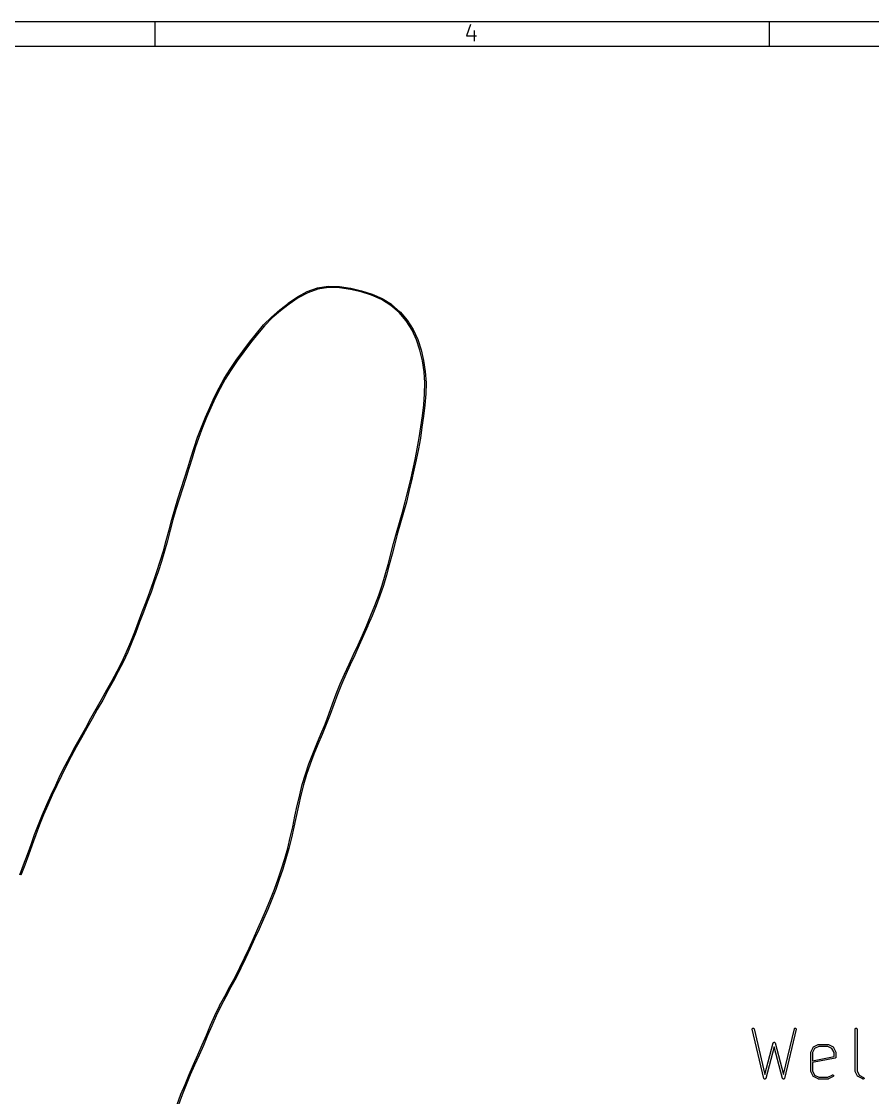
# Model space of a CAD drawing. Header units: inches. Extents: x 0.4 to 11.3, y -7.9 to -0.4.
# Drawn here: x 5.871 to 8.598, y -3.844 to -0.394 of the extents above; entities that cross this region are included whole.
import ezdxf

# ---------------------------------------------------------------- set-up
doc = ezdxf.new("R2010")
doc.units = ezdxf.units.IN
doc.header["$MEASUREMENT"] = 0
doc.layers.add('Edge.Cuts', color=254, linetype='CONTINUOUS', true_color=0xd0d2cd)
doc.layers.add('User.Drawings', color=9, linetype='CONTINUOUS', true_color=0xc2c2c2)

msp = doc.modelspace()

# ---------------------------------------------------------------- linework, layer by layer
at = {"layer": 'BLACK', "linetype": 'CONTINUOUS'}
for p, q in [((0.3937, -0.3937), (11.2993, -0.3937)), ((6.2992, -0.4724), (6.2992, -0.3937)), ((7.3093, -0.4028), (7.2971, -0.4394)), ((8.2677, -0.4724), (8.2677, -0.3937)), ((7.2971, -0.4394), (7.3288, -0.4394)), ((7.3215, -0.4223), (7.3215, -0.4564)), ((0.4724, -0.4724), (11.2206, -0.4724))]:
    msp.add_line(p, q, dxfattribs=at)
at = {"layer": 'Edge.Cuts', "linetype": 'CONTINUOUS'}
for p, q in [((6.7555, -1.2767), (6.7865, -1.2599)), ((6.7882, -1.2634), (6.7575, -1.2801)), ((6.7865, -1.2599), (6.7866, -1.2599)), ((6.7866, -1.2599), (6.7867, -1.2598)), ((6.7867, -1.2598), (6.8192, -1.2479)), ((6.8204, -1.2517), (6.7882, -1.2634)), ((6.8192, -1.2479), (6.8194, -1.2479)), ((6.8194, -1.2479), (6.8196, -1.2478)), ((6.8196, -1.2478), (6.8538, -1.2428)), ((6.8542, -1.2467), (6.8204, -1.2517)), ((6.8538, -1.2428), (6.854, -1.2428)), ((6.854, -1.2428), (6.8541, -1.2428)), ((6.8541, -1.2428), (6.8897, -1.2433)), ((6.8895, -1.2473), (6.8542, -1.2467)), ((6.9251, -1.2525), (6.8895, -1.2473)), ((6.8897, -1.2433), (6.8899, -1.2434)), ((6.8899, -1.2434), (6.89, -1.2434)), ((6.89, -1.2434), (6.9257, -1.2486)), ((6.9597, -1.2609), (6.9251, -1.2525)), ((6.9257, -1.2486), (6.9258, -1.2486)), ((6.9258, -1.2486), (6.9259, -1.2486)), ((6.9259, -1.2486), (6.9608, -1.2571)), ((6.9928, -1.2717), (6.9597, -1.2609)), ((6.9608, -1.2571), (6.9608, -1.2572)), ((6.9608, -1.2572), (6.9609, -1.2572)), ((6.9609, -1.2572), (6.9942, -1.268)), ((7.0246, -1.2855), (6.9928, -1.2717)), ((6.9942, -1.268), (6.9942, -1.268)), ((6.9942, -1.268), (6.9943, -1.268)), ((6.9943, -1.268), (7.0263, -1.2819)), ((6.6985, -1.318), (6.7261, -1.2964)), ((6.7285, -1.2996), (6.7009, -1.321)), ((6.7261, -1.2964), (6.7262, -1.2964)), ((6.7262, -1.2963), (6.7554, -1.2768)), ((6.7262, -1.2964), (6.7262, -1.2963)), ((6.7575, -1.2801), (6.7285, -1.2996)), ((6.7554, -1.2768), (6.7555, -1.2768)), ((6.7555, -1.2768), (6.7555, -1.2767)), ((7.0543, -1.3038), (7.0246, -1.2855)), ((7.0263, -1.2819), (7.0264, -1.282)), ((7.0264, -1.282), (7.0266, -1.2821)), ((7.0266, -1.2821), (7.0565, -1.3005)), ((7.0809, -1.3269), (7.0543, -1.3038)), ((7.0565, -1.3005), (7.0566, -1.3006)), ((7.0566, -1.3006), (7.0568, -1.3007)), ((7.0568, -1.3007), (7.0836, -1.3241)), ((6.6469, -1.3667), (6.6717, -1.3414)), ((6.6744, -1.3442), (6.6498, -1.3694)), ((6.6717, -1.3414), (6.6718, -1.3414)), ((6.6718, -1.3413), (6.6984, -1.318)), ((6.6718, -1.3414), (6.6718, -1.3413)), ((6.7009, -1.321), (6.6744, -1.3442)), ((6.6984, -1.318), (6.6984, -1.318)), ((6.6984, -1.318), (6.6985, -1.318)), ((7.1039, -1.3536), (7.0809, -1.3269)), ((7.0836, -1.3241), (7.0837, -1.3242)), ((7.0837, -1.3242), (7.0838, -1.3242)), ((7.0838, -1.3242), (7.107, -1.3511)), ((6.6237, -1.3937), (6.6469, -1.3668)), ((6.6498, -1.3694), (6.6267, -1.3962)), ((6.6469, -1.3668), (6.6469, -1.3667)), ((6.6469, -1.3668), (6.6469, -1.3668)), ((7.1224, -1.3832), (7.1039, -1.3536)), ((7.107, -1.3511), (7.1071, -1.3513)), ((7.1071, -1.3513), (7.1072, -1.3514)), ((7.1072, -1.3514), (7.1258, -1.3813)), ((6.6017, -1.4221), (6.6236, -1.3938)), ((6.6267, -1.3962), (6.6049, -1.4245)), ((6.6236, -1.3938), (6.6237, -1.3937)), ((6.6236, -1.3938), (6.6236, -1.3938)), ((7.137, -1.4147), (7.1224, -1.3832)), ((7.1258, -1.3813), (7.1258, -1.3814)), ((7.1258, -1.3814), (7.1259, -1.3815)), ((7.1259, -1.3815), (7.1406, -1.4131)), ((7.1406, -1.4131), (7.1407, -1.4133)), ((7.1407, -1.4133), (7.1407, -1.4134)), ((7.1407, -1.4134), (7.1512, -1.4463)), ((6.5799, -1.4507), (6.6017, -1.4221)), ((6.6049, -1.4245), (6.5831, -1.453)), ((6.6017, -1.4221), (6.6017, -1.4221)), ((6.6017, -1.4221), (6.6017, -1.4221)), ((7.1474, -1.4474), (7.137, -1.4147)), ((7.1554, -1.4815), (7.1474, -1.4474)), ((7.1512, -1.4463), (7.1512, -1.4464)), ((7.1512, -1.4464), (7.1512, -1.4465)), ((7.1512, -1.4465), (7.1592, -1.4806)), ((6.5393, -1.5084), (6.5593, -1.4795)), ((6.5625, -1.4817), (6.5425, -1.5106)), ((6.5593, -1.4794), (6.5799, -1.4507)), ((6.5593, -1.4795), (6.5593, -1.4794)), ((6.5593, -1.4794), (6.5593, -1.4794)), ((6.5831, -1.453), (6.5625, -1.4817)), ((6.5799, -1.4507), (6.5799, -1.4507)), ((6.5799, -1.4507), (6.5799, -1.4507)), ((7.161, -1.5165), (7.1554, -1.4815)), ((7.1592, -1.4806), (7.1592, -1.4807)), ((7.1592, -1.4807), (7.1592, -1.4808)), ((7.1592, -1.4808), (7.1649, -1.5159)), ((6.5206, -1.5381), (6.5392, -1.5085)), ((6.5425, -1.5106), (6.524, -1.5401)), ((6.5392, -1.5085), (6.5393, -1.5085)), ((6.5393, -1.5085), (6.5393, -1.5084)), ((7.1634, -1.552), (7.161, -1.5165)), ((7.1649, -1.5159), (7.1649, -1.516)), ((7.1649, -1.516), (7.1649, -1.5161)), ((7.1649, -1.5161), (7.1674, -1.5518)), ((6.5039, -1.5685), (6.5206, -1.5382)), ((6.524, -1.5401), (6.5074, -1.5704)), ((6.5206, -1.5382), (6.5206, -1.5381)), ((6.5206, -1.5381), (6.5206, -1.5381)), ((7.1628, -1.5876), (7.1634, -1.552)), ((7.1674, -1.552), (7.1668, -1.5877)), ((7.1674, -1.5518), (7.1674, -1.5519)), ((7.1674, -1.5519), (7.1674, -1.552)), ((6.4885, -1.5995), (6.5038, -1.5686)), ((6.5074, -1.5704), (6.492, -1.6012)), ((6.5038, -1.5686), (6.5039, -1.5685)), ((6.5039, -1.5685), (6.5039, -1.5685)), ((6.4744, -1.6309), (6.4885, -1.5995)), ((6.492, -1.6012), (6.478, -1.6325)), ((6.4885, -1.5995), (6.4885, -1.5995)), ((6.4885, -1.5995), (6.4885, -1.5995)), ((7.16, -1.6232), (7.1628, -1.5876)), ((7.1668, -1.5879), (7.1639, -1.6236)), ((7.1668, -1.5877), (7.1667, -1.5878)), ((7.1667, -1.5878), (7.1668, -1.5879)), ((6.4605, -1.6625), (6.4744, -1.631)), ((6.478, -1.6325), (6.4641, -1.664)), ((6.4744, -1.631), (6.4744, -1.6309)), ((6.4744, -1.6309), (6.4744, -1.6309)), ((7.1556, -1.6584), (7.16, -1.6232)), ((7.1639, -1.6237), (7.1595, -1.6589)), ((7.1639, -1.6236), (7.1639, -1.6236)), ((7.1639, -1.6236), (7.1639, -1.6237)), ((6.4473, -1.6943), (6.4605, -1.6625)), ((6.4641, -1.664), (6.4509, -1.6958)), ((6.4605, -1.6625), (6.4605, -1.6625)), ((6.4605, -1.6625), (6.4605, -1.6625)), ((7.1502, -1.6937), (7.1556, -1.6584)), ((7.1595, -1.659), (7.1541, -1.6943)), ((7.1595, -1.6589), (7.1595, -1.6589)), ((7.1595, -1.6589), (7.1595, -1.659)), ((6.435, -1.7265), (6.4473, -1.6944)), ((6.4509, -1.6958), (6.4387, -1.7279)), ((6.4473, -1.6944), (6.4473, -1.6943)), ((6.4473, -1.6943), (6.4473, -1.6943)), ((7.1451, -1.7288), (7.1502, -1.6937)), ((7.1541, -1.6943), (7.149, -1.7294)), ((7.1502, -1.6937), (7.1502, -1.6937)), ((7.1502, -1.6937), (7.1502, -1.6937)), ((6.4136, -1.7923), (6.424, -1.7594)), ((6.424, -1.7593), (6.435, -1.7266)), ((6.424, -1.7594), (6.424, -1.7593)), ((6.424, -1.7593), (6.424, -1.7593)), ((6.4387, -1.7279), (6.4278, -1.7606)), ((6.435, -1.7266), (6.435, -1.7265)), ((6.435, -1.7266), (6.435, -1.7266)), ((7.1393, -1.7636), (7.1451, -1.7288)), ((7.149, -1.7295), (7.1431, -1.7643)), ((7.149, -1.7294), (7.149, -1.7294)), ((7.149, -1.7294), (7.149, -1.7295)), ((6.4035, -1.8254), (6.4136, -1.7923)), ((6.4174, -1.7935), (6.4073, -1.8265)), ((6.4136, -1.7923), (6.4136, -1.7923)), ((6.4136, -1.7923), (6.4136, -1.7923)), ((6.4278, -1.7606), (6.4174, -1.7935)), ((7.1323, -1.7979), (7.1393, -1.7636)), ((7.1431, -1.7643), (7.1361, -1.7987)), ((7.1431, -1.7643), (7.1431, -1.7643)), ((7.1431, -1.7643), (7.1431, -1.7643)), ((6.3934, -1.8584), (6.4035, -1.8254)), ((6.4073, -1.8265), (6.3971, -1.8596)), ((6.4035, -1.8254), (6.4035, -1.8254)), ((6.4035, -1.8254), (6.4035, -1.8254)), ((6.4073, -1.8265), (6.4073, -1.8265)), ((7.1245, -1.8319), (7.1323, -1.7979)), ((7.1361, -1.7987), (7.1283, -1.8328)), ((7.1361, -1.7987), (7.1361, -1.7987)), ((7.1361, -1.7987), (7.1361, -1.7987)), ((6.3828, -1.8913), (6.3934, -1.8584)), ((6.3971, -1.8596), (6.3866, -1.8925)), ((6.3971, -1.8596), (6.3971, -1.8596)), ((6.3971, -1.8596), (6.3971, -1.8596)), ((7.117, -1.8661), (7.1245, -1.8319)), ((7.1283, -1.8328), (7.1209, -1.8669)), ((7.1245, -1.8319), (7.1245, -1.8319)), ((7.1245, -1.8319), (7.1245, -1.8319)), ((6.3719, -1.924), (6.3828, -1.8913)), ((6.3866, -1.8925), (6.3757, -1.9252)), ((6.3866, -1.8925), (6.3866, -1.8925)), ((6.3866, -1.8925), (6.3866, -1.8925)), ((7.1088, -1.8999), (7.117, -1.8661)), ((7.1209, -1.867), (7.1126, -1.9008)), ((7.1209, -1.8669), (7.1209, -1.8669)), ((7.1209, -1.8669), (7.1209, -1.867)), ((6.3618, -1.9571), (6.3719, -1.9241)), ((6.3757, -1.9252), (6.3655, -1.9582)), ((6.3719, -1.9241), (6.3719, -1.924)), ((6.3719, -1.924), (6.3719, -1.924)), ((7.1003, -1.9336), (7.1088, -1.8999)), ((7.1126, -1.9008), (7.1041, -1.9345)), ((7.1126, -1.9008), (7.1126, -1.9008)), ((7.1126, -1.9008), (7.1126, -1.9008)), ((6.3524, -1.9905), (6.3618, -1.9572)), ((6.3655, -1.9582), (6.3562, -1.9916)), ((6.3618, -1.9572), (6.3618, -1.9571)), ((6.3618, -1.9571), (6.3618, -1.9571)), ((7.0916, -1.9672), (7.1003, -1.9336)), ((7.1041, -1.9346), (7.0954, -1.9682)), ((7.1041, -1.9345), (7.1041, -1.9346)), ((7.1041, -1.9346), (7.1041, -1.9346)), ((6.3437, -2.0242), (6.3524, -1.9906)), ((6.3562, -1.9916), (6.3476, -2.0252)), ((6.3524, -1.9906), (6.3524, -1.9905)), ((6.3524, -1.9905), (6.3524, -1.9905)), ((7.0721, -2.0336), (7.0817, -2.0003)), ((7.0817, -2.0003), (7.0817, -2.0003)), ((7.0817, -2.0003), (7.0817, -2.0003)), ((7.0817, -2.0003), (7.0916, -1.9672)), ((7.0953, -1.9682), (7.0855, -2.0014)), ((7.0954, -1.9682), (7.0953, -1.9682)), ((7.0953, -1.9682), (7.0953, -1.9682)), ((6.3348, -2.0578), (6.3437, -2.0242)), ((6.3476, -2.0252), (6.3386, -2.0588)), ((6.3476, -2.0252), (6.3476, -2.0252)), ((6.3476, -2.0252), (6.3476, -2.0252)), ((7.0629, -2.0671), (7.0721, -2.0336)), ((7.0759, -2.0347), (7.0667, -2.0681)), ((7.0721, -2.0336), (7.0721, -2.0336)), ((7.0721, -2.0336), (7.0721, -2.0336)), ((7.0855, -2.0014), (7.0759, -2.0347)), ((6.3256, -2.0911), (6.3348, -2.0578)), ((6.3386, -2.0588), (6.3293, -2.0922)), ((6.3386, -2.0588), (6.3386, -2.0588)), ((6.3386, -2.0588), (6.3386, -2.0588)), ((7.0543, -2.1008), (7.0629, -2.0671)), ((7.0667, -2.0681), (7.0582, -2.1018)), ((7.0629, -2.0671), (7.0629, -2.0671)), ((7.0629, -2.0671), (7.0629, -2.0671)), ((6.3156, -2.1242), (6.3256, -2.0911)), ((6.3293, -2.0923), (6.3194, -2.1254)), ((6.3293, -2.0922), (6.3293, -2.0922)), ((6.3293, -2.0922), (6.3293, -2.0923)), ((7.0458, -2.1345), (7.0543, -2.1008)), ((7.0582, -2.1018), (7.0496, -2.1355)), ((7.0543, -2.1008), (7.0543, -2.1008)), ((7.0543, -2.1008), (7.0543, -2.1008)), ((7.0582, -2.1018), (7.0582, -2.1018)), ((6.3048, -2.157), (6.3156, -2.1242)), ((6.3194, -2.1255), (6.3085, -2.1582)), ((6.3194, -2.1254), (6.3194, -2.1254)), ((6.3194, -2.1254), (6.3194, -2.1255)), ((7.0366, -2.1679), (7.0458, -2.1345)), ((7.0496, -2.1355), (7.0404, -2.169)), ((7.0496, -2.1355), (7.0496, -2.1355)), ((7.0496, -2.1355), (7.0496, -2.1355)), ((6.2937, -2.1896), (6.3048, -2.157)), ((6.3085, -2.1582), (6.2975, -2.1909)), ((6.3085, -2.1582), (6.3085, -2.1582)), ((6.3085, -2.1582), (6.3085, -2.1582)), ((7.0267, -2.201), (7.0366, -2.1679)), ((7.0404, -2.169), (7.0305, -2.2022)), ((7.0404, -2.169), (7.0404, -2.169)), ((7.0404, -2.169), (7.0404, -2.169)), ((6.2823, -2.2221), (6.2937, -2.1896)), ((6.2974, -2.1909), (6.2861, -2.2234)), ((6.2975, -2.1909), (6.2974, -2.1909)), ((6.2975, -2.1909), (6.2975, -2.1909)), ((7.0155, -2.2336), (7.0267, -2.201)), ((7.0305, -2.2023), (7.0192, -2.2349)), ((7.0305, -2.2022), (7.0305, -2.2022)), ((7.0305, -2.2022), (7.0305, -2.2023)), ((6.2704, -2.2544), (6.2823, -2.2221)), ((6.286, -2.2235), (6.2741, -2.2558)), ((6.2861, -2.2234), (6.286, -2.2235)), ((6.286, -2.2235), (6.286, -2.2235)), ((7.0036, -2.2658), (7.0155, -2.2336)), ((7.0192, -2.2349), (7.0073, -2.2672)), ((7.0192, -2.2349), (7.0192, -2.2349)), ((7.0192, -2.2349), (7.0192, -2.2349)), ((6.2578, -2.2864), (6.2704, -2.2544)), ((6.2741, -2.2558), (6.2615, -2.2878)), ((6.2741, -2.2558), (6.2741, -2.2558)), ((6.2741, -2.2558), (6.2741, -2.2558)), ((6.9908, -2.2977), (7.0036, -2.2658)), ((7.0073, -2.2673), (6.9944, -2.2992)), ((7.0073, -2.2672), (7.0073, -2.2672)), ((7.0073, -2.2672), (7.0073, -2.2673)), ((6.2458, -2.3187), (6.2578, -2.2864)), ((6.2615, -2.2878), (6.2495, -2.3201)), ((6.2578, -2.2864), (6.2578, -2.2864)), ((6.2578, -2.2864), (6.2578, -2.2864)), ((6.9774, -2.3294), (6.9908, -2.2977)), ((6.9944, -2.2992), (6.9811, -2.3309)), ((6.9944, -2.2992), (6.9944, -2.2992)), ((6.9944, -2.2992), (6.9944, -2.2992)), ((6.2337, -2.351), (6.2458, -2.3187)), ((6.2495, -2.3201), (6.2374, -2.3524)), ((6.2458, -2.3187), (6.2458, -2.3187)), ((6.2495, -2.3201), (6.2495, -2.3201)), ((6.2495, -2.3201), (6.2495, -2.3201)), ((6.9637, -2.361), (6.9774, -2.3294)), ((6.9811, -2.331), (6.9673, -2.3625)), ((6.9811, -2.3309), (6.9811, -2.331)), ((6.9811, -2.331), (6.9811, -2.331)), ((6.2211, -2.3829), (6.2337, -2.351)), ((6.2374, -2.3524), (6.2247, -2.3844)), ((6.2374, -2.3524), (6.2374, -2.3524)), ((6.2374, -2.3524), (6.2374, -2.3524)), ((6.9497, -2.3924), (6.9637, -2.361)), ((6.9673, -2.3626), (6.9533, -2.394)), ((6.9673, -2.3625), (6.9673, -2.3625)), ((6.9673, -2.3625), (6.9673, -2.3626)), ((6.1932, -2.4458), (6.2078, -2.4146)), ((6.2078, -2.4146), (6.2211, -2.3829)), ((6.2247, -2.3844), (6.2114, -2.4162)), ((6.2247, -2.3844), (6.2247, -2.3844)), ((6.2247, -2.3844), (6.2247, -2.3844)), ((6.9353, -2.4236), (6.9497, -2.3924)), ((6.9533, -2.394), (6.9389, -2.4253)), ((6.9533, -2.394), (6.9533, -2.394)), ((6.9533, -2.394), (6.9533, -2.394)), ((6.1775, -2.4764), (6.1932, -2.4458)), ((6.1967, -2.4475), (6.181, -2.4783)), ((6.1968, -2.4475), (6.1967, -2.4475)), ((6.2114, -2.4162), (6.1968, -2.4475)), ((6.1968, -2.4475), (6.1968, -2.4475)), ((6.2114, -2.4162), (6.2114, -2.4162)), ((6.2114, -2.4162), (6.2114, -2.4162)), ((6.9205, -2.4547), (6.9353, -2.4236)), ((6.9389, -2.4253), (6.924, -2.4564)), ((6.9389, -2.4253), (6.9389, -2.4253)), ((6.9389, -2.4253), (6.9389, -2.4253)), ((6.1609, -2.5068), (6.1775, -2.4764)), ((6.181, -2.4783), (6.1643, -2.5086)), ((6.181, -2.4783), (6.181, -2.4783)), ((6.181, -2.4783), (6.181, -2.4783)), ((6.9062, -2.4861), (6.9205, -2.4548)), ((6.924, -2.4564), (6.9098, -2.4877)), ((6.9205, -2.4548), (6.9205, -2.4547)), ((6.9205, -2.4548), (6.9205, -2.4548)), ((6.1444, -2.5372), (6.1609, -2.5068)), ((6.1643, -2.5086), (6.1479, -2.5391)), ((6.1609, -2.5068), (6.1609, -2.5068)), ((6.1609, -2.5068), (6.1609, -2.5068)), ((6.8797, -2.5498), (6.8924, -2.5177)), ((6.8924, -2.5177), (6.9062, -2.4862)), ((6.8924, -2.5177), (6.8924, -2.5177)), ((6.8924, -2.5177), (6.8924, -2.5177)), ((6.9098, -2.4877), (6.896, -2.5192)), ((6.9062, -2.4862), (6.9062, -2.4861)), ((6.9062, -2.4861), (6.9062, -2.4861)), ((6.1276, -2.5675), (6.1444, -2.5372)), ((6.1479, -2.5391), (6.131, -2.5694)), ((6.1479, -2.5391), (6.1479, -2.5391)), ((6.1479, -2.5391), (6.1479, -2.5391)), ((6.8678, -2.5821), (6.8797, -2.5498)), ((6.8834, -2.5512), (6.8715, -2.5835)), ((6.8797, -2.5498), (6.8797, -2.5498)), ((6.8797, -2.5498), (6.8797, -2.5498)), ((6.896, -2.5192), (6.8834, -2.5512)), ((6.1105, -2.5976), (6.1276, -2.5675)), ((6.131, -2.5694), (6.1139, -2.5995)), ((6.131, -2.5694), (6.131, -2.5694)), ((6.131, -2.5694), (6.131, -2.5694)), ((6.856, -2.6145), (6.8678, -2.5821)), ((6.8715, -2.5835), (6.8597, -2.6159)), ((6.8678, -2.5821), (6.8678, -2.5821)), ((6.8678, -2.5821), (6.8678, -2.5821)), ((6.0936, -2.6279), (6.1104, -2.5976)), ((6.1139, -2.5995), (6.0971, -2.6298)), ((6.1104, -2.5976), (6.1105, -2.5976)), ((6.1105, -2.5976), (6.1105, -2.5976)), ((6.8437, -2.6466), (6.856, -2.6145)), ((6.8597, -2.6159), (6.8473, -2.648)), ((6.8597, -2.6159), (6.8597, -2.6159)), ((6.8597, -2.6159), (6.8597, -2.6159)), ((6.0767, -2.6581), (6.0936, -2.6279)), ((6.097, -2.6298), (6.0801, -2.6601)), ((6.0971, -2.6298), (6.097, -2.6298)), ((6.097, -2.6298), (6.097, -2.6298)), ((6.8306, -2.6784), (6.8437, -2.6466)), ((6.8473, -2.6481), (6.8342, -2.6799)), ((6.8473, -2.648), (6.8473, -2.648)), ((6.8473, -2.648), (6.8473, -2.6481)), ((6.0429, -2.7186), (6.0598, -2.6884)), ((6.0632, -2.6903), (6.0463, -2.7205)), ((6.0598, -2.6884), (6.0767, -2.6581)), ((6.0598, -2.6884), (6.0598, -2.6884)), ((6.0598, -2.6884), (6.0598, -2.6884)), ((6.0801, -2.6601), (6.0632, -2.6903)), ((6.0632, -2.6903), (6.0632, -2.6903)), ((6.0767, -2.6581), (6.0767, -2.6581)), ((6.0767, -2.6581), (6.0767, -2.6581)), ((6.0801, -2.6601), (6.0801, -2.6601)), ((6.8173, -2.7101), (6.8306, -2.6784)), ((6.8342, -2.6799), (6.8209, -2.7116)), ((6.8342, -2.6799), (6.8342, -2.6799)), ((6.8342, -2.6799), (6.8342, -2.6799)), ((6.0265, -2.7491), (6.0428, -2.7187)), ((6.0463, -2.7205), (6.0299, -2.751)), ((6.0428, -2.7187), (6.0429, -2.7187)), ((6.0429, -2.7187), (6.0429, -2.7186)), ((6.8041, -2.7419), (6.8173, -2.7101)), ((6.8209, -2.7116), (6.8077, -2.7434)), ((6.8173, -2.7101), (6.8173, -2.7101)), ((6.8173, -2.7101), (6.8173, -2.7101)), ((6.8209, -2.7116), (6.8209, -2.7116)), ((6.0104, -2.7798), (6.0264, -2.7492)), ((6.0299, -2.751), (6.0139, -2.7816)), ((6.0264, -2.7492), (6.0265, -2.7491)), ((6.0265, -2.7491), (6.0265, -2.7491)), ((6.7918, -2.7741), (6.8041, -2.742)), ((6.8077, -2.7434), (6.7955, -2.7755)), ((6.8041, -2.742), (6.8041, -2.7419)), ((6.8041, -2.7419), (6.8041, -2.7419)), ((5.9951, -2.8107), (6.0104, -2.7798)), ((6.0139, -2.7816), (5.9987, -2.8125)), ((6.0104, -2.7798), (6.0104, -2.7798)), ((6.0104, -2.7798), (6.0104, -2.7798)), ((6.7807, -2.8069), (6.7918, -2.7742)), ((6.7955, -2.7755), (6.7844, -2.8081)), ((6.7918, -2.7742), (6.7918, -2.7741)), ((6.7918, -2.7742), (6.7918, -2.7742)), ((5.9805, -2.842), (5.9951, -2.8108)), ((5.9987, -2.8125), (5.984, -2.8436)), ((5.9951, -2.8108), (5.9951, -2.8107)), ((5.9951, -2.8108), (5.9951, -2.8108)), ((6.7708, -2.8401), (6.7807, -2.8069)), ((6.7844, -2.8081), (6.7746, -2.8412)), ((6.7807, -2.8069), (6.7807, -2.8069)), ((6.7807, -2.8069), (6.7807, -2.8069)), ((5.9659, -2.8732), (5.9805, -2.842)), ((5.984, -2.8436), (5.9694, -2.8748)), ((5.9805, -2.842), (5.9805, -2.842)), ((5.9805, -2.842), (5.9805, -2.842)), ((5.984, -2.8436), (5.984, -2.8436)), ((6.7623, -2.8739), (6.7708, -2.8402)), ((6.7746, -2.8412), (6.7661, -2.8749)), ((6.7708, -2.8402), (6.7708, -2.8401)), ((6.7708, -2.8402), (6.7708, -2.8402)), ((5.9517, -2.9046), (5.9659, -2.8732)), ((5.9694, -2.8748), (5.9553, -2.9062)), ((5.9659, -2.8732), (5.9659, -2.8732)), ((5.9659, -2.8732), (5.9659, -2.8732)), ((6.7544, -2.9079), (6.7623, -2.874)), ((6.7661, -2.8749), (6.7582, -2.9088)), ((6.7623, -2.874), (6.7623, -2.8739)), ((6.7623, -2.8739), (6.7623, -2.8739)), ((5.938, -2.9362), (5.9517, -2.9046)), ((5.9553, -2.9062), (5.9416, -2.9377)), ((5.9517, -2.9046), (5.9517, -2.9046)), ((5.9517, -2.9046), (5.9517, -2.9046)), ((6.7471, -2.9422), (6.7544, -2.908)), ((6.7582, -2.9088), (6.7509, -2.943)), ((6.7544, -2.908), (6.7544, -2.9079)), ((6.7544, -2.908), (6.7544, -2.908)), ((5.9252, -2.9682), (5.938, -2.9362)), ((5.9416, -2.9377), (5.9289, -2.9696)), ((5.938, -2.9362), (5.938, -2.9362)), ((5.938, -2.9362), (5.938, -2.9362)), ((6.74, -2.9765), (6.7471, -2.9422)), ((6.7509, -2.943), (6.7438, -2.9773)), ((6.7471, -2.9422), (6.7471, -2.9422)), ((6.7471, -2.9422), (6.7471, -2.9422)), ((5.9014, -3.033), (5.913, -3.0005)), ((5.913, -3.0004), (5.9252, -2.9682)), ((5.913, -3.0005), (5.913, -3.0004)), ((5.913, -3.0005), (5.913, -3.0005)), ((5.9289, -2.9696), (5.9167, -3.0018)), ((5.9252, -2.9682), (5.9252, -2.9682)), ((5.9252, -2.9682), (5.9252, -2.9682)), ((6.7323, -3.0105), (6.74, -2.9765)), ((6.7438, -2.9774), (6.7361, -3.0114)), ((6.7438, -2.9773), (6.7438, -2.9773)), ((6.7438, -2.9773), (6.7438, -2.9774)), ((5.8898, -3.0653), (5.9014, -3.033)), ((5.9052, -3.0343), (5.8935, -3.0667)), ((5.9167, -3.0018), (5.9052, -3.0343)), ((5.9052, -3.0343), (5.9052, -3.0343)), ((5.9052, -3.0343), (5.9052, -3.0343)), ((6.7239, -3.0442), (6.7323, -3.0105)), ((6.7361, -3.0115), (6.7277, -3.0452)), ((6.7361, -3.0114), (6.7361, -3.0114)), ((6.7361, -3.0114), (6.7361, -3.0115)), ((5.8776, -3.0975), (5.8898, -3.0653)), ((5.8934, -3.0667), (5.8813, -3.0989)), ((5.8935, -3.0667), (5.8934, -3.0667)), ((5.8934, -3.0667), (5.8934, -3.0667)), ((6.7145, -3.0776), (6.7239, -3.0442)), ((6.7277, -3.0453), (6.7183, -3.0786)), ((6.7277, -3.0452), (6.7277, -3.0453)), ((6.7277, -3.0453), (6.7277, -3.0453)), ((5.8651, -3.1296), (5.8776, -3.0975)), ((5.8813, -3.0989), (5.8687, -3.131)), ((5.8813, -3.0989), (5.8813, -3.0989)), ((5.8813, -3.0989), (5.8813, -3.0989)), ((6.7045, -3.1106), (6.7145, -3.0776)), ((6.7182, -3.0787), (6.7082, -3.1118)), ((6.7183, -3.0786), (6.7182, -3.0787)), ((6.7182, -3.0787), (6.7182, -3.0787)), ((6.6933, -3.1432), (6.7045, -3.1106)), ((6.7082, -3.1118), (6.6971, -3.1445)), ((6.7082, -3.1118), (6.7082, -3.1118)), ((6.7082, -3.1118), (6.7082, -3.1118)), ((6.6817, -3.1756), (6.6933, -3.1432)), ((6.6971, -3.1445), (6.6854, -3.1769)), ((6.6971, -3.1445), (6.6971, -3.1445)), ((6.6971, -3.1445), (6.6971, -3.1445)), ((6.6562, -3.2395), (6.6693, -3.2077)), ((6.6693, -3.2077), (6.6817, -3.1756)), ((6.6854, -3.177), (6.673, -3.2091)), ((6.6854, -3.1769), (6.6854, -3.177)), ((6.6854, -3.177), (6.6854, -3.177)), ((6.6425, -3.271), (6.6562, -3.2395)), ((6.6599, -3.241), (6.6461, -3.2726)), ((6.673, -3.2091), (6.6599, -3.241)), ((6.6599, -3.241), (6.6599, -3.241)), ((6.6599, -3.241), (6.6599, -3.241)), ((6.673, -3.2091), (6.673, -3.2091)), ((6.673, -3.2091), (6.673, -3.2091)), ((6.6284, -3.3024), (6.6425, -3.271)), ((6.6461, -3.2726), (6.632, -3.304)), ((6.6461, -3.2726), (6.6461, -3.2726)), ((6.6461, -3.2726), (6.6461, -3.2726)), ((6.6143, -3.3338), (6.6284, -3.3024)), ((6.632, -3.304), (6.6179, -3.3354)), ((6.6284, -3.3024), (6.6284, -3.3024)), ((6.6284, -3.3024), (6.6284, -3.3024)), ((6.632, -3.304), (6.632, -3.304)), ((6.6, -3.3651), (6.6143, -3.3338)), ((6.6179, -3.3354), (6.6036, -3.3667)), ((6.6179, -3.3354), (6.6179, -3.3354)), ((6.6179, -3.3354), (6.6179, -3.3354)), ((6.5855, -3.3963), (6.6, -3.3651)), ((6.6036, -3.3667), (6.5891, -3.398)), ((6.6036, -3.3667), (6.6036, -3.3667)), ((6.6036, -3.3667), (6.6036, -3.3667)), ((6.5706, -3.4274), (6.5855, -3.3963)), ((6.5891, -3.398), (6.5741, -3.4291)), ((6.5891, -3.398), (6.5891, -3.398)), ((6.5891, -3.398), (6.5891, -3.398)), ((6.5551, -3.4581), (6.5706, -3.4274)), ((6.5741, -3.4291), (6.5586, -3.4599)), ((6.5741, -3.4291), (6.5741, -3.4291)), ((6.5741, -3.4291), (6.5741, -3.4291)), ((6.5386, -3.4885), (6.5551, -3.4581)), ((6.5585, -3.46), (6.542, -3.4904)), ((6.5586, -3.4599), (6.5585, -3.46)), ((6.5585, -3.46), (6.5585, -3.46)), ((6.5059, -3.5495), (6.522, -3.5189)), ((6.522, -3.5189), (6.5386, -3.4885)), ((6.522, -3.5189), (6.522, -3.5189)), ((6.522, -3.5189), (6.522, -3.5189)), ((6.542, -3.4904), (6.5254, -3.5208)), ((6.542, -3.4904), (6.542, -3.4904)), ((6.542, -3.4904), (6.542, -3.4904)), ((6.4908, -3.5806), (6.5059, -3.5496)), ((6.5094, -3.5513), (6.4944, -3.5823)), ((6.5059, -3.5496), (6.5059, -3.5495)), ((6.5059, -3.5496), (6.5059, -3.5496)), ((6.5254, -3.5208), (6.5094, -3.5513)), ((6.4769, -3.6122), (6.4908, -3.5807)), ((6.4944, -3.5823), (6.4805, -3.6138)), ((6.4908, -3.5807), (6.4908, -3.5806)), ((6.4908, -3.5807), (6.4908, -3.5807)), ((6.4633, -3.6438), (6.4769, -3.6122)), ((6.4805, -3.6138), (6.467, -3.6454)), ((6.4769, -3.6122), (6.4769, -3.6122)), ((6.4769, -3.6122), (6.4769, -3.6122)), ((6.45, -3.6755), (6.4633, -3.6438)), ((6.467, -3.6454), (6.4536, -3.6771)), ((6.4633, -3.6438), (6.4633, -3.6438)), ((6.4633, -3.6438), (6.4633, -3.6438)), ((6.4362, -3.7071), (6.45, -3.6755)), ((6.4536, -3.6771), (6.4398, -3.7087)), ((6.4536, -3.6771), (6.4536, -3.6771)), ((6.4536, -3.6771), (6.4536, -3.6771)), ((6.4221, -3.7385), (6.4362, -3.7071)), ((6.4398, -3.7087), (6.4257, -3.7401)), ((6.4398, -3.7087), (6.4398, -3.7087)), ((6.4398, -3.7087), (6.4398, -3.7087)), ((6.4083, -3.77), (6.4221, -3.7385)), ((6.4257, -3.7401), (6.4119, -3.7716)), ((6.4221, -3.7385), (6.4221, -3.7385)), ((6.4221, -3.7385), (6.4221, -3.7385)), ((6.3949, -3.8018), (6.4083, -3.7701)), ((6.4119, -3.7716), (6.3985, -3.8033)), ((6.4083, -3.7701), (6.4083, -3.77)), ((6.4083, -3.7701), (6.4083, -3.7701)), ((6.382, -3.8337), (6.3949, -3.8018)), ((6.3985, -3.8033), (6.3857, -3.8352)), ((6.3949, -3.8018), (6.3949, -3.8018)), ((6.3949, -3.8018), (6.3949, -3.8018)), ((6.3698, -3.866), (6.382, -3.8338)), ((6.3857, -3.8352), (6.3735, -3.8673)), ((6.382, -3.8338), (6.382, -3.8337)), ((6.382, -3.8337), (6.382, -3.8337))]:
    msp.add_line(p, q, dxfattribs=at)
at = {"layer": 'User.Drawings', "linetype": 'CONTINUOUS'}
for p, q in [((8.2126, -3.6235), (8.2132, -3.6225)), ((8.2132, -3.6225), (8.2141, -3.6218)), ((8.2141, -3.6218), (8.2152, -3.6216)), ((8.2152, -3.6216), (8.2164, -3.6218)), ((8.2164, -3.6218), (8.2174, -3.6224)), ((8.2174, -3.6224), (8.218, -3.6233)), ((8.3477, -3.6233), (8.3483, -3.6224)), ((8.3483, -3.6224), (8.3493, -3.6218)), ((8.3493, -3.6218), (8.3505, -3.6216)), ((8.3505, -3.6216), (8.3516, -3.6218)), ((8.3516, -3.6218), (8.3525, -3.6225)), ((8.3525, -3.6225), (8.3531, -3.6235)), ((8.5429, -3.6229), (8.5437, -3.6221)), ((8.5437, -3.6221), (8.5447, -3.6216)), ((8.5447, -3.6216), (8.5459, -3.6216)), ((8.5459, -3.6216), (8.547, -3.6221)), ((8.547, -3.6221), (8.5478, -3.6229)), ((8.2124, -3.6246), (8.2126, -3.6235)), ((8.2125, -3.6252), (8.2124, -3.6246)), ((8.25, -3.7827), (8.2125, -3.6252)), ((8.218, -3.6233), (8.2182, -3.6238)), ((8.2182, -3.6238), (8.253, -3.7699)), ((8.3127, -3.7699), (8.3475, -3.6238)), ((8.3532, -3.6252), (8.3157, -3.7827)), ((8.3475, -3.6238), (8.3477, -3.6233)), ((8.3531, -3.6235), (8.3533, -3.6246)), ((8.3533, -3.6246), (8.3532, -3.6252)), ((8.5424, -3.6239), (8.5429, -3.6229)), ((8.5424, -3.6245), (8.5424, -3.6239)), ((8.5424, -3.7595), (8.5424, -3.6245)), ((8.5478, -3.6229), (8.5482, -3.6239)), ((8.5482, -3.6239), (8.5483, -3.6245)), ((8.5483, -3.6245), (8.5483, -3.7588)), ((8.253, -3.7699), (8.28, -3.6688)), ((8.2829, -3.681), (8.2557, -3.7828)), ((8.28, -3.6688), (8.28, -3.6686)), ((8.28, -3.6686), (8.2801, -3.6686)), ((8.2801, -3.6685), (8.2802, -3.6682)), ((8.2801, -3.6686), (8.2801, -3.6685)), ((8.2802, -3.6682), (8.2804, -3.6679)), ((8.2804, -3.6679), (8.2806, -3.6676)), ((8.2806, -3.6676), (8.2808, -3.6675)), ((8.2808, -3.6675), (8.2809, -3.6673)), ((8.2809, -3.6673), (8.2812, -3.6671)), ((8.2812, -3.6671), (8.2815, -3.6669)), ((8.2815, -3.6669), (8.2817, -3.6668)), ((8.2817, -3.6668), (8.2819, -3.6667)), ((8.2819, -3.6667), (8.2823, -3.6667)), ((8.2823, -3.6667), (8.2827, -3.6666)), ((8.2827, -3.6666), (8.2829, -3.6666)), ((8.2829, -3.6666), (8.283, -3.6666)), ((8.31, -3.7828), (8.2829, -3.681)), ((8.283, -3.6666), (8.2834, -3.6667)), ((8.2834, -3.6667), (8.2838, -3.6667)), ((8.2838, -3.6667), (8.284, -3.6668)), ((8.284, -3.6668), (8.2842, -3.6669)), ((8.2842, -3.6669), (8.2845, -3.6671)), ((8.2845, -3.6671), (8.2848, -3.6673)), ((8.2848, -3.6673), (8.2849, -3.6675)), ((8.2849, -3.6675), (8.2851, -3.6676)), ((8.2851, -3.6676), (8.2853, -3.6679)), ((8.2853, -3.6679), (8.2855, -3.6682)), ((8.2855, -3.6682), (8.2856, -3.6685)), ((8.2856, -3.6685), (8.2856, -3.6686)), ((8.2856, -3.6686), (8.2857, -3.6686)), ((8.2857, -3.6686), (8.2857, -3.6688)), ((8.2857, -3.6688), (8.3127, -3.7699)), ((8.4002, -3.6982), (8.4077, -3.6832)), ((8.4125, -3.6867), (8.4058, -3.7002)), ((8.4077, -3.6832), (8.4078, -3.6831)), ((8.4078, -3.683), (8.408, -3.6827)), ((8.4078, -3.6831), (8.4078, -3.683)), ((8.4078, -3.6831), (8.4078, -3.6831)), ((8.408, -3.6827), (8.4083, -3.6825)), ((8.4083, -3.6825), (8.4085, -3.6822)), ((8.4085, -3.6822), (8.4088, -3.682)), ((8.4088, -3.682), (8.4089, -3.682)), ((8.4089, -3.682), (8.4089, -3.6819)), ((8.4089, -3.6819), (8.409, -3.6819)), ((8.409, -3.6819), (8.424, -3.6744)), ((8.426, -3.68), (8.4125, -3.6867)), ((8.424, -3.6744), (8.4246, -3.6742)), ((8.4246, -3.6742), (8.4247, -3.6742)), ((8.4247, -3.6742), (8.4248, -3.6741)), ((8.4248, -3.6741), (8.4253, -3.6741)), ((8.4253, -3.6741), (8.4553, -3.6741)), ((8.4546, -3.68), (8.426, -3.68)), ((8.4681, -3.6867), (8.4546, -3.68)), ((8.4553, -3.6741), (8.4559, -3.6741)), ((8.4559, -3.6741), (8.456, -3.6742)), ((8.456, -3.6742), (8.4561, -3.6742)), ((8.4561, -3.6742), (8.4566, -3.6744)), ((8.4566, -3.6744), (8.4716, -3.6819)), ((8.4749, -3.7002), (8.4681, -3.6867)), ((8.4716, -3.6819), (8.4717, -3.6819)), ((8.4717, -3.6819), (8.4718, -3.682)), ((8.4718, -3.682), (8.4718, -3.682)), ((8.4718, -3.682), (8.4721, -3.6822)), ((8.4721, -3.6822), (8.4724, -3.6825)), ((8.4724, -3.6825), (8.4727, -3.6827)), ((8.4727, -3.6827), (8.4728, -3.683)), ((8.4728, -3.683), (8.4729, -3.6831)), ((8.4729, -3.6831), (8.4729, -3.6831)), ((8.4729, -3.6831), (8.473, -3.6832)), ((8.473, -3.6832), (8.4805, -3.6982)), ((8.3999, -3.6989), (8.4, -3.6988)), ((8.3999, -3.6995), (8.3999, -3.6989)), ((8.3999, -3.7595), (8.3999, -3.6995)), ((8.4, -3.6987), (8.4002, -3.6982)), ((8.4, -3.6988), (8.4, -3.6987)), ((8.4058, -3.7002), (8.4058, -3.7259)), ((8.4058, -3.7259), (8.4749, -3.7121)), ((8.4784, -3.7174), (8.4058, -3.7319)), ((8.4749, -3.7121), (8.4749, -3.7002)), ((8.479, -3.7172), (8.4784, -3.7174)), ((8.4784, -3.7174), (8.4784, -3.7174)), ((8.4784, -3.7174), (8.4784, -3.7174)), ((8.4784, -3.7174), (8.4784, -3.7174)), ((8.4792, -3.7171), (8.479, -3.7172)), ((8.4795, -3.717), (8.4792, -3.7171)), ((8.4797, -3.7168), (8.4795, -3.717)), ((8.4799, -3.7166), (8.4797, -3.7168)), ((8.4801, -3.7164), (8.4799, -3.7166)), ((8.4803, -3.7162), (8.4801, -3.7164)), ((8.4804, -3.7159), (8.4803, -3.7162)), ((8.4806, -3.7156), (8.4804, -3.7159)), ((8.4805, -3.6982), (8.4807, -3.6987)), ((8.4807, -3.7151), (8.4806, -3.7154)), ((8.4806, -3.7154), (8.4806, -3.7156)), ((8.4807, -3.6987), (8.4807, -3.6988)), ((8.4807, -3.6988), (8.4807, -3.6989)), ((8.4807, -3.6989), (8.4808, -3.6995)), ((8.4808, -3.7145), (8.4807, -3.7151)), ((8.4808, -3.6995), (8.4808, -3.7145)), ((8.3999, -3.7601), (8.3999, -3.7595)), ((8.4, -3.7602), (8.3999, -3.7601)), ((8.4, -3.7603), (8.4, -3.7602)), ((8.4002, -3.7608), (8.4, -3.7603)), ((8.4058, -3.7319), (8.4058, -3.7588)), ((8.4058, -3.7588), (8.4125, -3.7723)), ((8.5424, -3.7601), (8.5424, -3.7595)), ((8.5425, -3.7602), (8.5424, -3.7601)), ((8.5425, -3.7603), (8.5425, -3.7602)), ((8.5427, -3.7608), (8.5425, -3.7603)), ((8.5483, -3.7588), (8.555, -3.7723)), ((8.25, -3.7829), (8.25, -3.7827)), ((8.2501, -3.783), (8.25, -3.7829)), ((8.2502, -3.7832), (8.2501, -3.783)), ((8.2501, -3.783), (8.2501, -3.783)), ((8.2504, -3.7836), (8.2502, -3.7832)), ((8.2506, -3.784), (8.2504, -3.7836)), ((8.2508, -3.784), (8.2506, -3.784)), ((8.2508, -3.7842), (8.2508, -3.784)), ((8.2512, -3.7844), (8.2508, -3.7842)), ((8.2516, -3.7847), (8.2512, -3.7844)), ((8.2517, -3.7847), (8.2516, -3.7847)), ((8.2518, -3.7848), (8.2517, -3.7847)), ((8.2523, -3.7848), (8.2518, -3.7848)), ((8.2527, -3.785), (8.2523, -3.7848)), ((8.2528, -3.7849), (8.2527, -3.785)), ((8.253, -3.785), (8.2528, -3.7849)), ((8.2534, -3.7849), (8.253, -3.785)), ((8.2538, -3.7848), (8.2534, -3.7849)), ((8.2539, -3.7847), (8.2538, -3.7848)), ((8.2541, -3.7847), (8.2539, -3.7847)), ((8.2544, -3.7844), (8.2541, -3.7847)), ((8.2548, -3.7842), (8.2544, -3.7844)), ((8.2549, -3.7841), (8.2548, -3.7842)), ((8.255, -3.784), (8.2549, -3.7841)), ((8.2552, -3.7836), (8.255, -3.784)), ((8.2555, -3.7833), (8.2552, -3.7836)), ((8.2556, -3.7831), (8.2555, -3.7833)), ((8.2557, -3.7828), (8.2556, -3.783)), ((8.2556, -3.783), (8.2556, -3.783)), ((8.2556, -3.783), (8.2556, -3.7831)), ((8.3101, -3.783), (8.31, -3.7828)), ((8.3101, -3.7831), (8.3101, -3.783)), ((8.3101, -3.783), (8.3101, -3.783)), ((8.3102, -3.7833), (8.3101, -3.7831)), ((8.3105, -3.7836), (8.3102, -3.7833)), ((8.3107, -3.784), (8.3105, -3.7836)), ((8.3108, -3.7841), (8.3107, -3.784)), ((8.3109, -3.7842), (8.3108, -3.7841)), ((8.3113, -3.7844), (8.3109, -3.7842)), ((8.3116, -3.7847), (8.3113, -3.7844)), ((8.3118, -3.7847), (8.3116, -3.7847)), ((8.3119, -3.7848), (8.3118, -3.7847)), ((8.3123, -3.7849), (8.3119, -3.7848)), ((8.3127, -3.785), (8.3123, -3.7849)), ((8.3129, -3.7849), (8.3127, -3.785)), ((8.313, -3.785), (8.3129, -3.7849)), ((8.3135, -3.7848), (8.313, -3.785)), ((8.3139, -3.7848), (8.3135, -3.7848)), ((8.314, -3.7847), (8.3139, -3.7848)), ((8.3141, -3.7847), (8.314, -3.7847)), ((8.3145, -3.7844), (8.3141, -3.7847)), ((8.3149, -3.7842), (8.3145, -3.7844)), ((8.3151, -3.784), (8.3149, -3.784)), ((8.3149, -3.784), (8.3149, -3.7842)), ((8.3153, -3.7836), (8.3151, -3.784)), ((8.3155, -3.7832), (8.3153, -3.7836)), ((8.3156, -3.783), (8.3155, -3.7832)), ((8.3157, -3.7829), (8.3156, -3.783)), ((8.3156, -3.783), (8.3156, -3.783)), ((8.3157, -3.7827), (8.3157, -3.7829)), ((8.4077, -3.7758), (8.4002, -3.7608)), ((8.4078, -3.7759), (8.4077, -3.7758)), ((8.4078, -3.776), (8.4078, -3.7759)), ((8.408, -3.7763), (8.4078, -3.776)), ((8.4078, -3.776), (8.4078, -3.776)), ((8.4083, -3.7766), (8.408, -3.7763)), ((8.4085, -3.7768), (8.4083, -3.7766)), ((8.4088, -3.777), (8.4085, -3.7768)), ((8.4089, -3.7771), (8.4088, -3.777)), ((8.409, -3.7771), (8.4089, -3.7771)), ((8.4089, -3.7771), (8.4089, -3.7771)), ((8.424, -3.7846), (8.409, -3.7771)), ((8.4125, -3.7723), (8.426, -3.7791)), ((8.4246, -3.7849), (8.424, -3.7846)), ((8.4247, -3.7849), (8.4246, -3.7849)), ((8.4248, -3.7849), (8.4247, -3.7849)), ((8.4253, -3.785), (8.4248, -3.7849)), ((8.4553, -3.785), (8.4253, -3.785)), ((8.426, -3.7791), (8.4546, -3.7791)), ((8.4546, -3.7791), (8.469, -3.7719)), ((8.4559, -3.7849), (8.4553, -3.785)), ((8.456, -3.7849), (8.4559, -3.7849)), ((8.4561, -3.7849), (8.456, -3.7849)), ((8.4566, -3.7846), (8.4561, -3.7849)), ((8.4716, -3.7771), (8.4566, -3.7846)), ((8.469, -3.7719), (8.4695, -3.7717)), ((8.4695, -3.7717), (8.4707, -3.7716)), ((8.4707, -3.7716), (8.4718, -3.7719)), ((8.4721, -3.7768), (8.4716, -3.7771)), ((8.4718, -3.7719), (8.4727, -3.7727)), ((8.4729, -3.776), (8.4721, -3.7768)), ((8.4727, -3.7727), (8.4732, -3.7737)), ((8.4733, -3.7749), (8.4729, -3.776)), ((8.4732, -3.7737), (8.4733, -3.7749)), ((8.5502, -3.7758), (8.5427, -3.7608)), ((8.5502, -3.7759), (8.5502, -3.7758)), ((8.5503, -3.776), (8.5502, -3.7759)), ((8.5505, -3.7763), (8.5503, -3.776)), ((8.5503, -3.776), (8.5503, -3.776)), ((8.5508, -3.7766), (8.5505, -3.7763)), ((8.551, -3.7768), (8.5508, -3.7766)), ((8.5513, -3.777), (8.551, -3.7768)), ((8.5514, -3.7771), (8.5513, -3.777)), ((8.5515, -3.7771), (8.5514, -3.7771)), ((8.5514, -3.7771), (8.5514, -3.7771)), ((8.5665, -3.7846), (8.5515, -3.7771)), ((8.555, -3.7723), (8.5691, -3.7794)), ((8.567, -3.7849), (8.5665, -3.7846)), ((8.5682, -3.7849), (8.567, -3.7849)), ((8.5693, -3.7846), (8.5682, -3.7849)), ((8.5691, -3.7794), (8.5696, -3.7797)), ((8.5701, -3.7838), (8.5693, -3.7846)), ((8.5696, -3.7797), (8.5704, -3.7805)), ((8.5707, -3.7828), (8.5701, -3.7838)), ((8.5704, -3.7805), (8.5707, -3.7816)), ((8.5707, -3.7816), (8.5707, -3.7828))]:
    msp.add_line(p, q, dxfattribs=at)

doc.saveas('drawing.dxf')
